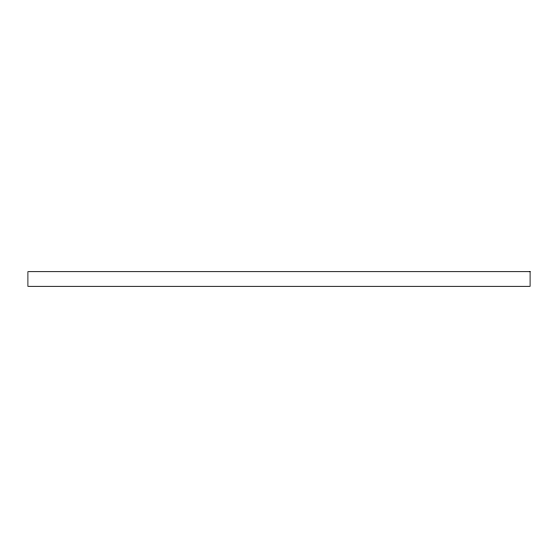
<?xml version="1.0" encoding="UTF-8"?>
<svg xmlns="http://www.w3.org/2000/svg" width="558" height="558" viewBox="0 0 558 558"><rect width="100%" height="100%" fill="white"/><g stroke="black" fill="none" stroke-linecap="round" stroke-linejoin="round"><path stroke-width="0.84" d="M530.1 271.676L27.9 271.676L27.9 286.324L530.1 286.324L530.1 271.676"/></g></svg>
